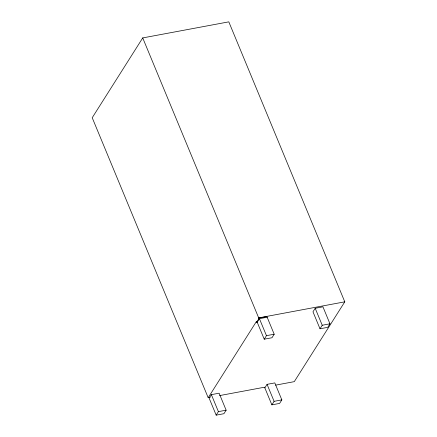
<?xml version="1.0" encoding="UTF-8"?>
<svg xmlns="http://www.w3.org/2000/svg" width="437" height="437" viewBox="0 0 437 437"><rect width="100%" height="100%" fill="white"/><g stroke="black" fill="none" stroke-linecap="round" stroke-linejoin="round"><path stroke-width="0.66" d="M275.627 385.134L294.276 381.654L344.782 301.83L228.808 21.85L142.724 37.915L92.218 117.739L208.192 397.719L210.202 397.342M208.192 397.719L256.322 321.643L256.918 321.534M256.322 321.643L256.601 322.315L258.83 318.792L258.693 317.896L344.782 301.83M211.366 394.644L209.137 398.167L216.173 415.15L223.908 413.708L226.137 410.185L219.101 393.202L211.366 394.644L218.402 411.627L216.173 415.15M256.601 322.315L257.196 322.206L259.425 318.682M257.196 322.206L264.232 339.188L266.461 335.665L274.196 334.223L266.887 316.568L258.551 318.125M274.196 334.223L271.972 337.746L264.232 339.188M264.838 387.87L267.067 384.347L274.807 382.905L281.838 399.888L279.614 403.411L271.874 404.853L264.56 387.198L219.598 395.589M315.197 308.276L312.968 311.794L320.004 328.782L327.745 327.335L329.973 323.817L322.938 306.829L315.197 308.276L322.233 325.259L320.004 328.782M271.874 404.853L274.103 401.33L281.838 399.888M258.83 318.792L267.165 317.24M322.233 325.259L329.973 323.817M218.402 411.627L226.137 410.185M259.146 318.01L266.461 335.665M142.724 37.915L258.693 317.896M267.067 384.347L274.103 401.33"/></g></svg>
